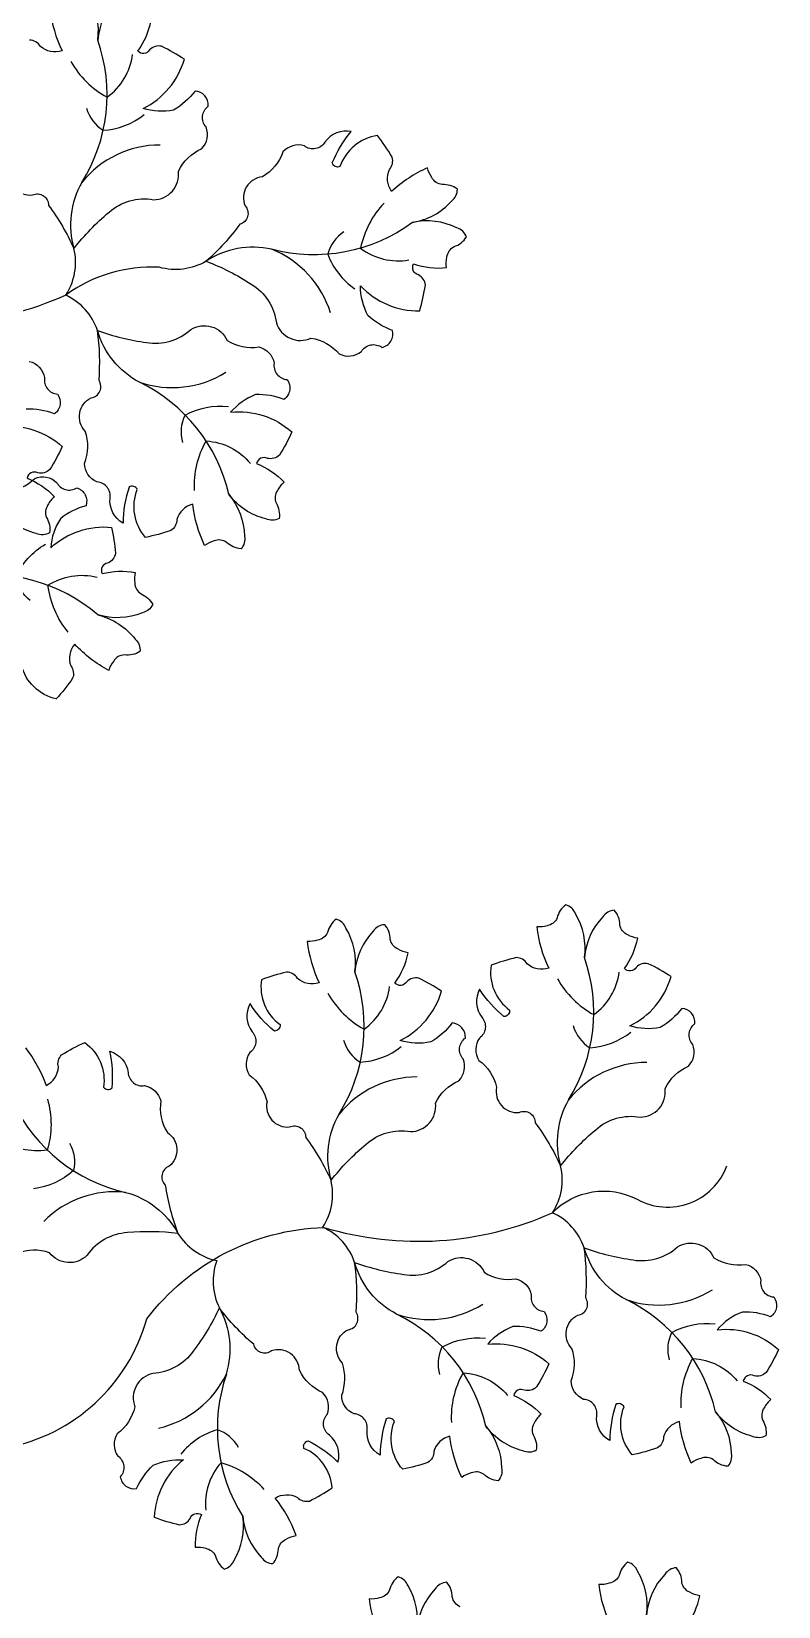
# Model space of a CAD drawing. Header units: millimetres. Extents: x 228.39 to 232.01, y 86.87 to 92.76.
# Drawn here: x 229.1126 to 229.2732, y 92.1386 to 92.4775 of the extents above; entities that cross this region are included whole.
import ezdxf

# ---------------------------------------------------------------- set-up
doc = ezdxf.new("R2010")
doc.units = ezdxf.units.MM
doc.layers.add('62', color=62, linetype='Continuous')
doc.layers.add('63', color=63, linetype='Continuous')

msp = doc.modelspace()

# ---------------------------------------------------------------- linework, layer by layer
at = {"layer": '62'}
for points in [[(229.1210388370159, 92.47107693280408, 0.1413864367129372), (229.1288192018401, 92.4633762211548, 0.210122964771746), (229.1343071141364, 92.47254546182793, 0.210122964771746)], [(229.1244044372219, 92.46100507625097, 0.1876286218963192), (229.1279868452928, 92.45625295938869, 0.1520058651265381), (229.136823740911, 92.45961901036567)], [(229.1884152204127, 92.44060558313848, 0.1413864367129372), (229.1833562884984, 92.43089773865114, 0.210122964771746), (229.1937374180608, 92.42836311739683, 0.210122964771746)], [(229.1945208536426, 92.43643484347606, -0.2279428046577928), (229.1642137134652, 92.4306646127023, 0.2043996860364349), (229.1501443141242, 92.4280826108016, -0.2049975904848281), (229.1400256841939, 92.42678274835417, 0.1730102318134612), (229.1199515487551, 92.42076355703601, 0.1730102318134612)], [(229.1797869081296, 92.43441512384072, 0.1876286218963192), (229.176305007439, 92.42958887997608, 0.1520058651265381), (229.1821311135813, 92.42214055730818)], [(229.1199515487551, 92.42076355703601, -0.1802530025354734), (229.0707382473525, 92.41760621877414, 0.2251438523393833), (229.0326961500226, 92.3978924082594, -0.2626849896690132), (229.0055086015227, 92.37089229386629, -0.09065442908466861)], [(229.1549995187894, 92.37793218734092, 0.2279428046577942), (229.135769944964, 92.40205772980958, -0.2043996860364329), (229.1267800448802, 92.41318411413312, 0.2049975904848279), (229.1199515487551, 92.42076355703601, 0.2049975904848279)], [(229.145139135723, 92.38906507841065, -0.1876286218963192), (229.1456427771658, 92.3949948851155, -0.1520058651265381), (229.1549156028923, 92.39684845636943)], [(229.1476503728042, 92.37874697550875, -0.1413864367129372), (229.1501386687231, 92.38940734229995, -0.210122964771746), (229.1596648835408, 92.38456550513408, -0.210122964771746)], [(229.1268337691436, 92.35198456446119, 0.2279428046577942), (229.0970496836723, 92.3600298464046, -0.2043996860364329), (229.0832157892084, 92.36366826578595, 0.2049975904848279), (229.0732244099589, 92.36572949229964, 0.2049975904848279)], [(229.1122947158465, 92.35511255854865, -0.1876286218963192), (229.1091877023118, 92.36018825841711, -0.1520058651265381), (229.1155603094473, 92.3671747383349)], [(229.1204302581826, 92.34828742044967, -0.1413864367129372), (229.116119833216, 92.35834998837791, -0.210122964771746), (229.1266628918425, 92.36009242078435, -0.210122964771746)], [(229.2257206289771, 92.27368104759915, 0.1413864367129372), (229.2335009938014, 92.26598033594986, 0.210122964771746), (229.2389889060977, 92.27514957662301, 0.210122964771746)], [(229.176336049461, 92.27056483799844, 0.1413864367129372), (229.1841164142852, 92.26286412634916, 0.210122964771746), (229.1896043265815, 92.27203336702229, 0.210122964771746)], [(229.2290862291831, 92.26360919104604, 0.1876286218963192), (229.2326686372541, 92.25885707418377, 0.1520058651265381), (229.2415055328723, 92.26222312516073)], [(229.179701649667, 92.26049298144532, 0.1876286218963192), (229.1832840577379, 92.25574086458305, 0.1520058651265381), (229.1921209533561, 92.25910691556003)], [(229.1160132713215, 92.24779504929108, -0.1413864367129372), (229.1159777343867, 92.23684818792219, -0.210122964771746), (229.1056086379364, 92.23943159549717, -0.210122964771746)], [(229.1086684860541, 92.24694184600601, 0.2279428046577942), (229.1328163606757, 92.22774032366607, -0.2043996860364329), (229.1440714259806, 92.21891206015528, 0.2049975904848279), (229.1524250591922, 92.21305602683795, 0.2049975904848279)], [(229.120773344431, 92.23830235403814, -0.1876286218963192), (229.1216116426293, 92.23241053611916, -0.1520058651265381), (229.1129902175378, 92.22852568699227)], [(229.0218443016904, 92.14969841125398, -0.1841083703680773), (229.0556756101817, 92.16379663837984, 0.09065442908466861), (229.1072388242157, 92.17280752301035, 0.2835782542006574), (229.1373779419838, 92.20049652305447, -0.2251438523393833), (229.1754200393137, 92.22021033356921, 0.1802530025354734), (229.2246333407163, 92.22336767183107, -0.3316125768266109), (229.2428308237556, 92.22625616113642, 0.4605227219911265), (229.2621225475684, 92.23344604931398, 0.4605227219911265)], [(229.2596813107506, 92.18053630213599, 0.2279428046577942), (229.2404517369253, 92.20466184460464, -0.2043996860364329), (229.2314618368414, 92.21578822892819, 0.2049975904848279), (229.2246333407163, 92.22336767183108, 0.2049975904848279)], [(229.2102967312345, 92.17742009253527, 0.2279428046577942), (229.1910671574091, 92.20154563500394, -0.2043996860364329), (229.1820772573253, 92.21267201932747, 0.2049975904848279), (229.1752487612002, 92.22025146223037, 0.2049975904848279)], [(229.2498209276842, 92.19166919320573, -0.1876286218963192), (229.2503245691271, 92.19759899991055, -0.1520058651265381), (229.2595973948535, 92.1994525711645)], [(229.200436348168, 92.188552983605, -0.1876286218963192), (229.2009399896109, 92.19448279030985, -0.1520058651265381), (229.2102128153373, 92.19633636156378)], [(229.2029475852493, 92.17823488070309, -0.1413864367129372), (229.2054358811682, 92.1888952474943, -0.210122964771746), (229.2149620959859, 92.18405341032843, -0.210122964771746)], [(229.2523321647654, 92.1813510903038, -0.1413864367129372), (229.2548204606844, 92.19201145709502, -0.210122964771746), (229.2643466755021, 92.18716961992915, -0.210122964771746)], [(229.1571053268026, 92.17284031871884, 0.1876286218963192), (229.1525489145423, 92.1766685519372, 0.1520058651265381), (229.1446913397189, 92.17140741696069)], [(229.1626428304198, 92.1637791039624, 0.1413864367129372), (229.1533343660698, 92.16953996571633, 0.210122964771746), (229.1500413086567, 92.15937394738229, 0.210122964771746)]]:
    msp.add_lwpolyline(points, format="xyb", dxfattribs=at)
for centre, radius, start, end in [((229.093228386196, 92.46392476348669), 0.03559504258891227, 327.917719804394, 19.28079057527238), ((229.1402513053152, 92.43143517810175), 0.02165418735251583, 90.01600102915677, 141.1485100938255), ((229.1391903985521, 92.43593724563509), 0.01822652723244424, 150.1145442863874, 196.3230004717689), ((229.1090825874709, 92.42783006603278), 0.01296417636406003, 326.9698917134426, 13.30986666352196), ((229.1562172924887, 92.41054096786685), 0.02165418735251583, 17.19637734170586, 68.32888640637657), ((229.1428170739456, 92.42253312487327), 0.02165418735251583, 251.0077929045287, 302.140301969199), ((229.1979101781572, 92.26652887828176), 0.03559504258891227, 327.917719804394, 19.28079057527238), ((229.1485255986411, 92.26341266868104), 0.03559504258891227, 327.917719804394, 19.28079057527238), ((229.2449330972764, 92.23403929289682), 0.02165418735251583, 90.01600102915677, 141.1485100938255), ((229.1955485177603, 92.2309230832961), 0.02165418735251583, 90.01600102915677, 141.1485100938255), ((229.2438721905133, 92.23854136043015), 0.01822652723244424, 150.1145442863874, 196.3230004717689), ((229.1944876109972, 92.23542515082944), 0.01822652723244424, 150.1145442863874, 196.3230004717689), ((229.2137643794321, 92.23043418082786), 0.01296417636406003, 326.9698917134426, 13.30986666352196), ((229.164379799916, 92.22731797122714), 0.01296417636406003, 326.9698917134426, 13.30986666352196), ((229.1305379551192, 92.20620633430002), 0.02165418735251583, 83.96028596669156, 135.092795031362), ((229.1646013823884, 92.20860551875215), 0.01296417636406003, 159.9223847756048, 206.262359725683), ((229.2474988659069, 92.22513723966834), 0.02165418735251583, 251.0077929045287, 302.140301969199), ((229.1370767951407, 92.19395615883269), 0.01822652723244424, 343.0670373485498, 29.2754935339308), ((229.1981142863907, 92.22202103006762), 0.02165418735251583, 251.0077929045287, 302.140301969199), ((229.1350337745614, 92.19810588197376), 0.02165418735251583, 282.9684940913174, 334.101003155987), ((229.1881425698123, 92.17698281524619), 0.03559504258891227, 160.8702128665557, 212.2332836374346)]:
    msp.add_arc(centre, radius, start, end, dxfattribs=at)
at = {"layer": '63'}
for points in [[(229.1307705814689, 92.48442170668635, 0.172045804718615), (229.1268269636901, 92.47567817351424, 0.1720458047186181), (229.1249187083856, 92.48507817645094, 0.2361518438993874)], [(229.1165594770795, 92.48225302320967, 0.08115707204633878), (229.1191379603769, 92.4733664355764, -0.2683901017028241), (229.1144819159601, 92.47430005995638, 0.2633611240475965), (229.112143943649, 92.47563558504007, 0.03433418913963283)], [(229.1079318786078, 92.44774072579912, 0.5077713489282268), (229.1127998375511, 92.44233470328635, -0.5541101838924969), (229.1162483926366, 92.44008110504994, -0.05360560279891149), (229.1216985362369, 92.43081464398155, -0.05303807838268959), (229.1292552099697, 92.43862198551828, -0.2299676780149515), (229.1388068865175, 92.44132315396386, 0.453009155801419), (229.1441688938687, 92.44746639136295, -0.1775881189196565), (229.1491712633705, 92.45227457338002, 0.3028472262875298), (229.1501119327434, 92.45697808182318, -0.4445358973400413), (229.1505970526203, 92.46145191246787, 0.4200628682774436), (229.147754962275, 92.46470543732744, -0.1027662192553072), (229.1431378660112, 92.4606058677345, -0.1249756271620583), (229.1365641832217, 92.46094925489703, 0.2129696122085104), (229.1454470042817, 92.47154307057967, 0.03433418913963267), (229.1405527952806, 92.47433347193554, 0.263361124047625), (229.1379770191236, 92.47354917673229, -0.4961733732722903), (229.1354225542298, 92.473279302429, 0.105188829234163), (229.1382960522466, 92.47981458953556, -0.1018354407082667)], [(229.1120754921879, 92.40652177347988, -0.3028472262875298), (229.1153752141443, 92.4030404396041, 0.4445358973400413), (229.1181670266157, 92.39951109333931, -0.4200628682774436), (229.117492540887, 92.39524401347784, 0.1027662192553072), (229.111401793256, 92.39625734563094, 0.1249756271620583)], [(229.1060192790789, 92.392467918063, -0.2129696122085104), (229.1191778240018, 92.38822691155367, -0.03433418913963267), (229.116519527434, 92.38325971105131, -0.263361124047625), (229.1139214510498, 92.38255278752017, 0.4961733732722903), (229.1116152073965, 92.38142169811411, -0.105188829234163), (229.1175261897334, 92.37741829253505, 0.1018354407082667), (229.116104701242, 92.37564360541352, 0.2548810045278109), (229.1157946633418, 92.37294877818933, -0.1744881383592944), (229.1164658054238, 92.3696290562905, -0.2361518438993939), (229.1136071807705, 92.36951262320127, -0.172045804718615), (229.1056149392732, 92.3748159777402, -0.1720458047186181)], [(229.1069486044993, 92.37846526349908, 0.1775881189196565), (229.1132564406135, 92.38135550890354, -0.3028472262875298), (229.1179771758862, 92.38050550359262, 0.4445358973400413), (229.1223171562455, 92.37931593543001, -0.4200628682774436), (229.1243015424993, 92.37547860396946, 0.1027662192553072), (229.1187942437616, 92.37268688239122, 0.1249756271620583), (229.1167026511114, 92.36644537132855, -0.2129696122085104), (229.1298161676383, 92.37082362725977, -0.03433418913963267), (229.1306170435429, 92.36524704952264, -0.263361124047625), (229.1289426803692, 92.36313843629608, 0.4961733732722903), (229.1277547047404, 92.36086097346688, -0.105188829234163), (229.1348884722321, 92.3611372519339, 0.1018354407082667), (229.1347945616229, 92.3588653970292, 0.2548810045278109), (229.1361411747124, 92.35651064641502, -0.1744881383592944), (229.1386484579035, 92.35423369314812, -0.2361518438993939), (229.1364143821, 92.35244646152444, -0.172045804718615), (229.1268337691436, 92.35198456446119, -0.1720458047186181), (229.1348787937799, 92.34676162734513, -0.2361518438993874), (229.1359091463077, 92.34409260781715, -0.174488138359288), (229.1325964177358, 92.3433877570609, 0.2548810045278096), (229.1302473298735, 92.34203128978042, 0.1018354407082642), (229.1291845838412, 92.3400211368556, -0.08115707204633878), (229.1218630163651, 92.3456792872223, 0.2683901017028241), (229.1210238655466, 92.3410052921434, -0.2633611240475965), (229.1214088134088, 92.33834041748962, -0.03433418913963283), (229.1179090416874, 92.33392553137882, -0.2816703646801006), (229.1103763726598, 92.34117301749156, 0.447648090788793)], [(229.1112569559383, 92.25885611280997, -0.08115707204633878), (229.1157328452684, 92.25075756784291, 0.2683901017028241), (229.1183574837893, 92.25471505147874, -0.2633611240475965), (229.119061387381, 92.25731394768879, -0.03433418913963283), (229.1240254950792, 92.2599780152992, -0.2816703646801006), (229.1280646099042, 92.25033681677078, 0.447648090788793), (229.1298992656995, 92.25023002789491, 0.08047336285184804), (229.1294209173687, 92.25810043283582, -0.299054732626132), (229.1333623302826, 92.2534866295169, 0.4445358973400594), (229.1368949187843, 92.2506989207069, -0.3028472262875131), (229.1403800852176, 92.24740324695543, 0.1775881189196616), (229.1417961689507, 92.24061082310207, -0.5077713489282268), (229.1421904314205, 92.23334675669356, 0.5541101838924969), (229.1413531270684, 92.2293131282264, 0.05360560279891149), (229.1440714259806, 92.21891206015528, 0.05303807838268959), (229.1332071096143, 92.21906867965268, 0.2299676780149515), (229.124552253549, 92.2142081958975, -0.453009155801419), (229.1164157826849, 92.214745160006, 0.1775881189196565), (229.1094789484183, 92.21459467645124, -0.3028472262875298)], [(229.2534451011358, 92.1344003672215, 0.105188829234163), (229.2563185991526, 92.14093565432806, -0.1018354407082667), (229.2541706248733, 92.14168154333198, -0.2548810045278109), (229.2524738770385, 92.14379797052251, 0.1744881383592944), (229.2512752073393, 92.14696564729454, 0.2361518438993939), (229.2487931283749, 92.14554277147884, 0.172045804718615), (229.2448495105961, 92.13679923830674, 0.1720458047186181), (229.2429412552916, 92.14619924124344, 0.2361518438993874), (229.2408361439626, 92.14813671327288, 0.174488138359288), (229.2389653945455, 92.14531336742122, -0.2548810045278096), (229.2368418768424, 92.14362550195489, -0.1018354407082642), (229.2345820239855, 92.14337408800216, 0.08115707204633878), (229.2371605072829, 92.13448750036889, -0.2683901017028241)], [(229.2047860453572, 92.13856533373126, -0.2548810045278109), (229.2030892975223, 92.1406817609218, 0.1744881383592944), (229.2018906278232, 92.14384943769382, 0.2361518438993939), (229.1994085488588, 92.14242656187814, 0.172045804718615), (229.19546493108, 92.13368302870603, 0.1720458047186181), (229.1935566757755, 92.14308303164272, 0.2361518438993874), (229.1914515644465, 92.14502050367216, 0.174488138359288), (229.1895808150294, 92.1421971578205, -0.2548810045278096), (229.1874572973263, 92.14050929235417, -0.1018354407082642), (229.1851974444693, 92.14025787840144, 0.08115707204633878), (229.1877759277668, 92.13137129076817, -0.2683901017028241)]]:
    msp.add_lwpolyline(points, format="xyb", dxfattribs=at)
for points in [[(229.1772541573703, 92.44921840105297, -0.08047336285184804), (229.181337453847, 92.45596367947145, 0.299054732626132), (229.1757026365564, 92.45371184667911, -0.4445358973400594), (229.1712789049083, 92.45288655870623, 0.3028472262875131), (229.16666094784, 92.45158951473657, -0.1775881189196616), (229.1622487400979, 92.44623463492621, 0.5077713489282268), (229.1585218384098, 92.43998705079397, -0.5541101838924969), (229.1573874337996, 92.43602670189905, -0.05360560279891149), (229.1501443141242, 92.4280826108016, -0.05303807838268959), (229.1598353855695, 92.42316925817664, -0.2299676780149515), (229.1652374091144, 92.41484165483197, 0.453009155801419), (229.1726903670132, 92.41153349716728, -0.1775881189196565), (229.1787616101202, 92.408174580366, 0.3028472262875298), (229.1835331017876, 92.40866521038096, -0.4445358973400413), (229.187950603377, 92.40952322066077, 0.4200628682774436), (229.1902194555416, 92.41319952470118, -0.1027662192553072), (229.1849390086158, 92.41639966985748, -0.1249756271620583), (229.1833253336789, 92.42278146218862, 0.2129696122085104), (229.1960702641658, 92.41742420658667, 0.03433418913963267), (229.1972905010328, 92.42292426508286, 0.263361124047625), (229.1957803664513, 92.42515344325486, -0.4961733732722903), (229.194767994035, 92.42751421116462, 0.105188829234163), (229.2018604502139, 92.42669932849289, -0.1018354407082667), (229.201938586869, 92.42897178059879, -0.2548810045278109), (229.2034593913802, 92.43121797090828, 0.1744881383592944), (229.2061316610249, 92.4332988265318, 0.2361518438993939), (229.2040391159191, 92.43524986383349, 0.172045804718615), (229.1945208536426, 92.43643484347606, 0.1720458047186181), (229.2029377624746, 92.44103453251245, 0.2361518438993874), (229.2041669741214, 92.4436180050398, 0.174488138359288), (229.2009170235756, 92.44457131853984, -0.2548810045278096), (229.198677224898, 92.44610152086362, -0.1018354407082642), (229.1977695118782, 92.44818627528181, 0.08115707204633878), (229.1900410820615, 92.44309791715307, -0.2683901017028241), (229.1895577413687, 92.44782198170262, 0.2633611240475965), (229.1901430825168, 92.45045012125699, 0.03433418913963283), (229.1869871457195, 92.45511699220063, 0.2816703646801006), (229.1789280465494, 92.44845980974857, -0.447648090788793)], [(229.1335719066222, 92.37948640138502, 0.08047336285184804), (229.132273987206, 92.3717090306051, -0.299054732626132), (229.1294670106895, 92.37708888187247, 0.4445358973400594), (229.1266491501185, 92.38059746616455, -0.3028472262875131), (229.123991361845, 92.3845904615361, 0.1775881189196616), (229.1241337833688, 92.39152746600865, -0.5077713489282268), (229.1253777426026, 92.3986950785196, 0.5541101838924969), (229.1270978526819, 92.4024384003738, 0.05360560279891149), (229.1267800448802, 92.41318411413312, 0.05303807838268959), (229.1373328271054, 92.41059631833699, 0.2299676780149515), (229.1468569149426, 92.41339320709292, -0.453009155801419), (229.1546660066775, 92.41104617176049, 0.1775881189196565), (229.1614600717041, 92.4096379830806, -0.3028472262875298), (229.1647597936604, 92.40615664920482, 0.4445358973400413), (229.1675516061318, 92.40262730294003, -0.4200628682774436), (229.1668771204031, 92.39836022307856, 0.1027662192553072), (229.1607863727722, 92.39937355523166, 0.1249756271620583), (229.155403858595, 92.39558412766372, -0.2129696122085104), (229.1685624035179, 92.39134312115439, -0.03433418913963267), (229.1659041069502, 92.38637592065203, -0.263361124047625), (229.163306030566, 92.38566899712089, 0.4961733732722903), (229.1609997869127, 92.38453790771483, -0.105188829234163), (229.1669107692496, 92.38053450213577, 0.1018354407082667), (229.1654892807582, 92.37875981501423, 0.2548810045278109), (229.165179242858, 92.37606498779004, -0.1744881383592944), (229.1658503849399, 92.37274526589123, -0.2361518438993939), (229.1629917602867, 92.372628832802, -0.172045804718615), (229.1549995187894, 92.37793218734092, -0.1720458047186181), (229.1583869619103, 92.36895851904868, -0.2361518438993874), (229.1576359583104, 92.36619785152698, -0.174488138359288), (229.1545495115966, 92.36759242381355, 0.2548810045278096), (229.1518534090191, 92.3678911681177, 0.1018354407082642), (229.1498064088828, 92.36690125178153, -0.08115707204633878), (229.1472596357464, 92.37579697898452, 0.2683901017028241), (229.1438147353212, 92.37252848312951, -0.2633611240475965), (229.1425462170876, 92.37015348770473, -0.03433418913963283), (229.1371112826035, 92.36866987433629, -0.2816703646801006), (229.1353359459043, 92.37897110422588, 0.447648090788793)], [(229.2141953542594, 92.26556205730814, -0.08047336285184804), (229.2089571805514, 92.2714555814885, 0.299054732626132), (229.2094441185, 92.26540704379272, -0.4445358973400594), (229.208925896159, 92.26093692662003, 0.3028472262875131), (229.2088010093966, 92.25614190275769, -0.1775881189196616), (229.212613670569, 92.25034484059418, 0.5077713489282268), (229.2174816295123, 92.24493881808142, -0.5541101838924969), (229.2209301845978, 92.24268521984501, -0.05360560279891149), (229.2263803281982, 92.23341875877662, -0.05303807838268959), (229.2339370019309, 92.24122610031336, -0.2299676780149515), (229.2434886784787, 92.24392726875894, 0.453009155801419), (229.2488506858299, 92.25007050615802, -0.1775881189196565), (229.2538530553317, 92.2548786881751, 0.3028472262875298), (229.2547937247046, 92.25958219661825, -0.4445358973400413), (229.2552788445815, 92.26405602726294, 0.4200628682774436), (229.2524367542362, 92.2673095521225, -0.1027662192553072), (229.2478196579724, 92.26320998252956, -0.1249756271620583), (229.2412459751829, 92.2635533696921, 0.2129696122085104), (229.2501287962429, 92.27414718537474, 0.03433418913963267), (229.2452345872418, 92.2769375867306, 0.263361124047625), (229.2426588110848, 92.27615329152736, -0.4961733732722903), (229.2401043461911, 92.27588341722407, 0.105188829234163), (229.2429778442078, 92.28241870433064, -0.1018354407082667), (229.2408298699285, 92.28316459333456, -0.2548810045278109), (229.2391331220937, 92.28528102052509, 0.1744881383592944), (229.2379344523946, 92.2884486972971, 0.2361518438993939), (229.2354523734302, 92.28702582148142, 0.172045804718615), (229.2315087556514, 92.27828228830931, 0.1720458047186181), (229.2296005003469, 92.28768229124601, 0.2361518438993874), (229.2274953890179, 92.28961976327544, 0.174488138359288), (229.2256246396007, 92.2867964174238, -0.2548810045278096), (229.2235011218976, 92.28510855195746, -0.1018354407082642), (229.2212412690407, 92.28485713800474, 0.08115707204633878), (229.2238197523381, 92.27597055037145, -0.2683901017028241), (229.2191637079214, 92.27690417475145, 0.2633611240475965), (229.2168257356102, 92.27823969983513, 0.03433418913963283), (229.2114348990831, 92.27660308656056, 0.2816703646801006), (229.2154145317169, 92.26693718351255, -0.447648090788793)], [(229.1648107747432, 92.26244584770743, -0.08047336285184804), (229.1595726010353, 92.26833937188778, 0.299054732626132), (229.1600595389839, 92.26229083419202, -0.4445358973400594), (229.1595413166429, 92.25782071701931, 0.3028472262875131), (229.1594164298805, 92.25302569315697, -0.1775881189196616), (229.1632290910528, 92.24722863099348, 0.5077713489282268), (229.1680970499961, 92.2418226084807, -0.5541101838924969), (229.1715456050817, 92.2395690102443, -0.05360560279891149), (229.176995748682, 92.2303025491759, -0.05303807838268959), (229.1845524224148, 92.23810989071264, -0.2299676780149515), (229.1941040989626, 92.24081105915822, 0.453009155801419), (229.1994661063137, 92.2469542965573, -0.1775881189196565), (229.2044684758156, 92.25176247857438, 0.3028472262875298), (229.2054091451884, 92.25646598701753, -0.4445358973400413), (229.2058942650654, 92.26093981766222, 0.4200628682774436), (229.2030521747201, 92.26419334252179, -0.1027662192553072), (229.1984350784562, 92.26009377292885, -0.1249756271620583), (229.1918613956668, 92.26043716009139, 0.2129696122085104), (229.2007442167267, 92.27103097577402, 0.03433418913963267), (229.1958500077257, 92.27382137712988, 0.263361124047625), (229.1932742315687, 92.27303708192665, -0.4961733732722903), (229.1907197666749, 92.27276720762336, 0.105188829234163), (229.1935932646917, 92.27930249472992, -0.1018354407082667), (229.1914452904124, 92.28004838373384, -0.2548810045278109), (229.1897485425776, 92.28216481092437, 0.1744881383592944), (229.1885498728784, 92.2853324876964, 0.2361518438993939), (229.186067793914, 92.2839096118807, 0.172045804718615), (229.1821241761352, 92.2751660787086, 0.1720458047186181), (229.1802159208307, 92.2845660816453, 0.2361518438993874), (229.1781108095017, 92.28650355367473, 0.174488138359288), (229.1762400600846, 92.28368020782308, -0.2548810045278096), (229.1741165423815, 92.28199234235674, -0.1018354407082642), (229.1718566895246, 92.28174092840402, 0.08115707204633878), (229.174435172822, 92.27285434077075, -0.2683901017028241), (229.1697791284052, 92.27378796515073, 0.2633611240475965), (229.1674411560941, 92.27512349023442, 0.03433418913963283), (229.1620503195669, 92.27348687695984, 0.2816703646801006), (229.1660299522008, 92.26382097391183, -0.447648090788793)], [(229.2382536985834, 92.18209051618008, 0.08047336285184804), (229.2369557791672, 92.17431314540016, -0.299054732626132), (229.2341488026507, 92.17969299666753, 0.4445358973400594), (229.2313309420797, 92.18320158095962, -0.3028472262875131), (229.2286731538063, 92.18719457633117, 0.1775881189196616), (229.22881557533, 92.19413158080371, -0.5077713489282268), (229.2300595345638, 92.20129919331467, 0.5541101838924969), (229.2317796446431, 92.20504251516887, 0.05360560279891149), (229.2314618368414, 92.21578822892819, 0.05303807838268959), (229.2420146190666, 92.21320043313206, 0.2299676780149515), (229.2515387069039, 92.21599732188798, -0.453009155801419), (229.2593477986388, 92.21365028655555, 0.1775881189196565), (229.2661418636653, 92.21224209787566, -0.3028472262875298), (229.2694415856216, 92.20876076399988, 0.4445358973400413), (229.2722333980931, 92.2052314177351, -0.4200628682774436), (229.2715589123644, 92.20096433787363, 0.1027662192553072), (229.2654681647334, 92.20197767002674, 0.1249756271620583), (229.2600856505562, 92.19818824245878, -0.2129696122085104), (229.2732441954792, 92.19394723594947, -0.03433418913963267), (229.2705858989114, 92.1889800354471, -0.263361124047625), (229.2679878225272, 92.18827311191595, 0.4961733732722903), (229.2656815788739, 92.1871420225099, -0.105188829234163), (229.2715925612108, 92.18313861693085, 0.1018354407082667), (229.2701710727194, 92.18136392980931, 0.2548810045278109), (229.2698610348192, 92.1786691025851, -0.1744881383592944), (229.2705321769012, 92.1753493806863, -0.2361518438993939), (229.2676735522479, 92.17523294759707, -0.172045804718615), (229.2596813107506, 92.18053630213599, -0.1720458047186181), (229.2630687538716, 92.17156263384373, -0.2361518438993874), (229.2623177502717, 92.16880196632205, -0.174488138359288), (229.2592313035579, 92.17019653860862, 0.2548810045278096), (229.2565352009803, 92.17049528291275, 0.1018354407082642), (229.2544882008441, 92.1695053665766, -0.08115707204633878), (229.2519414277076, 92.1784010937796, 0.2683901017028241), (229.2484965272824, 92.17513259792457, -0.2633611240475965), (229.2472280090488, 92.1727576024998, -0.03433418913963283), (229.2417930745647, 92.17127398913136, -0.2816703646801006), (229.2400177378655, 92.18157521902096, 0.447648090788793)], [(229.1888691190672, 92.17897430657938, 0.08047336285184804), (229.1875711996511, 92.17119693579946, -0.299054732626132), (229.1847642231346, 92.17657678706682, 0.4445358973400594), (229.1819463625636, 92.1800853713589, -0.3028472262875131), (229.1792885742901, 92.18407836673046, 0.1775881189196616), (229.1794309958139, 92.19101537120301, -0.5077713489282268), (229.1806749550476, 92.19818298371395, 0.5541101838924969), (229.182395065127, 92.20192630556815, 0.05360560279891149), (229.1820772573253, 92.21267201932747, 0.05303807838268959), (229.1926300395504, 92.21008422353134, 0.2299676780149515), (229.2021541273877, 92.21288111228728, -0.453009155801419), (229.2099632191226, 92.21053407695484, 0.1775881189196565), (229.2167572841491, 92.20912588827495, -0.3028472262875298), (229.2200570061055, 92.20564455439916, 0.4445358973400413), (229.2228488185769, 92.20211520813439, -0.4200628682774436), (229.2221743328482, 92.19784812827291, 0.1027662192553072), (229.2160835852172, 92.19886146042602, 0.1249756271620583), (229.2107010710401, 92.19507203285808, -0.2129696122085104), (229.223859615963, 92.19083102634875, -0.03433418913963267), (229.2212013193952, 92.18586382584638, -0.263361124047625), (229.2186032430111, 92.18515690231524, 0.4961733732722903), (229.2162969993578, 92.18402581290918, -0.105188829234163), (229.2222079816947, 92.18002240733013, 0.1018354407082667), (229.2207864932033, 92.17824772020859, 0.2548810045278109), (229.220476455303, 92.1755528929844, -0.1744881383592944), (229.221147597385, 92.17223317108558, -0.2361518438993939), (229.2182889727318, 92.17211673799635, -0.172045804718615), (229.2102967312345, 92.17742009253527, -0.1720458047186181), (229.2136841743554, 92.16844642424302, -0.2361518438993874), (229.2129331707555, 92.16568575672133, -0.174488138359288), (229.2098467240417, 92.1670803290079, 0.2548810045278096), (229.2071506214642, 92.16737907331205, 0.1018354407082642), (229.2051036213279, 92.16638915697588, -0.08115707204633878), (229.2025568481914, 92.17528488417888, 0.2683901017028241), (229.1991119477663, 92.17201638832387, -0.2633611240475965), (229.1978434295326, 92.16964139289908, -0.03433418913963283), (229.1924084950486, 92.16815777953065, -0.2816703646801006), (229.1906331583493, 92.17845900942024, 0.447648090788793)], [(229.1720550434565, 92.17427482720656, -0.08047336285184804), (229.1784809310113, 92.16970535675682, 0.299054732626132), (229.176650644748, 92.17549085319334, -0.4445358973400594), (229.1761537357564, 92.17996338976518, 0.3028472262875131), (229.1752006735343, 92.18466440273522, -0.1775881189196616), (229.1701856494215, 92.18945938428796, 0.5077713489282268), (229.164229827102, 92.1936367380174, -0.5541101838924969), (229.1603638877547, 92.19506002651663, -0.05360560279891149), (229.1529754031683, 92.20286910210295, -0.05303807838268959), (229.1473609611093, 92.19356663253083, -0.2299676780149515), (229.1386577632489, 92.18879324978379, 0.453009155801419), (229.1348091496058, 92.18160446257026, -0.1775881189196565), (229.1310117798563, 92.17579737225515, 0.3028472262875298), (229.1311493034904, 92.17100269418526, -0.4445358973400413), (229.1316793050442, 92.1665339583142, 0.4200628682774436), (229.1351783370181, 92.16400025020404, -0.1027662192553072), (229.1387590668944, 92.16903040152484, -0.1249756271620583), (229.1452424583877, 92.17016919689937, 0.2129696122085104), (229.13896018005, 92.1578539047961, 0.03433418913963267), (229.1443553111562, 92.15623150477765, 0.263361124047625), (229.1466897555657, 92.15757318695896, -0.4961733732722903), (229.1491187348332, 92.15840876026573, 0.105188829234163), (229.1477831887388, 92.15139568069631, -0.1018354407082667), (229.1500436963499, 92.1511502234684, -0.2548810045278109), (229.1521716550546, 92.14946796040374, 0.1744881383592944), (229.1540498389145, 92.14664955472536, 0.2361518438993939), (229.156149836717, 92.14859256805578, 0.172045804718615), (229.1580333116471, 92.15799756756161, 0.1720458047186181), (229.1619999593482, 92.14926445817652, 0.2361518438993874), (229.1644857796877, 92.14784812883192, 0.174488138359288), (229.1656760967985, 92.15101895370178, -0.2548810045278096), (229.1673672608879, 92.1531398453281, -0.1018354407082642), (229.1695132619137, 92.1538913927368, 0.08115707204633878), (229.1650085178194, 92.16197392306606, -0.2683901017028241), (229.1697553604394, 92.16210767370914, 0.2633611240475965), (229.1723331946642, 92.16133016969859, 0.03433418913963283), (229.1772200325535, 92.16413346007187, 0.2816703646801006), (229.1711751114641, 92.17266141918628, -0.447648090788793)]]:
    msp.add_lwpolyline(points, format="xyb", close=True, dxfattribs=at)

doc.saveas('drawing.dxf')
